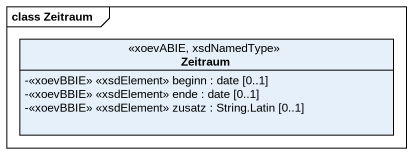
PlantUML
@startuml
mainframe class Zeitraum
hide circle
hide empty members
skinparam classAttributeIconSize 0
class Zeitraum <<xoevABIE, xsdNamedType>> {
  -<<xoevBBIE>> <<xsdElement>> beginn : date [0..1]
  -<<xoevBBIE>> <<xsdElement>> ende : date [0..1]
  -<<xoevBBIE>> <<xsdElement>> zusatz : String.Latin [0..1]
}
@enduml
